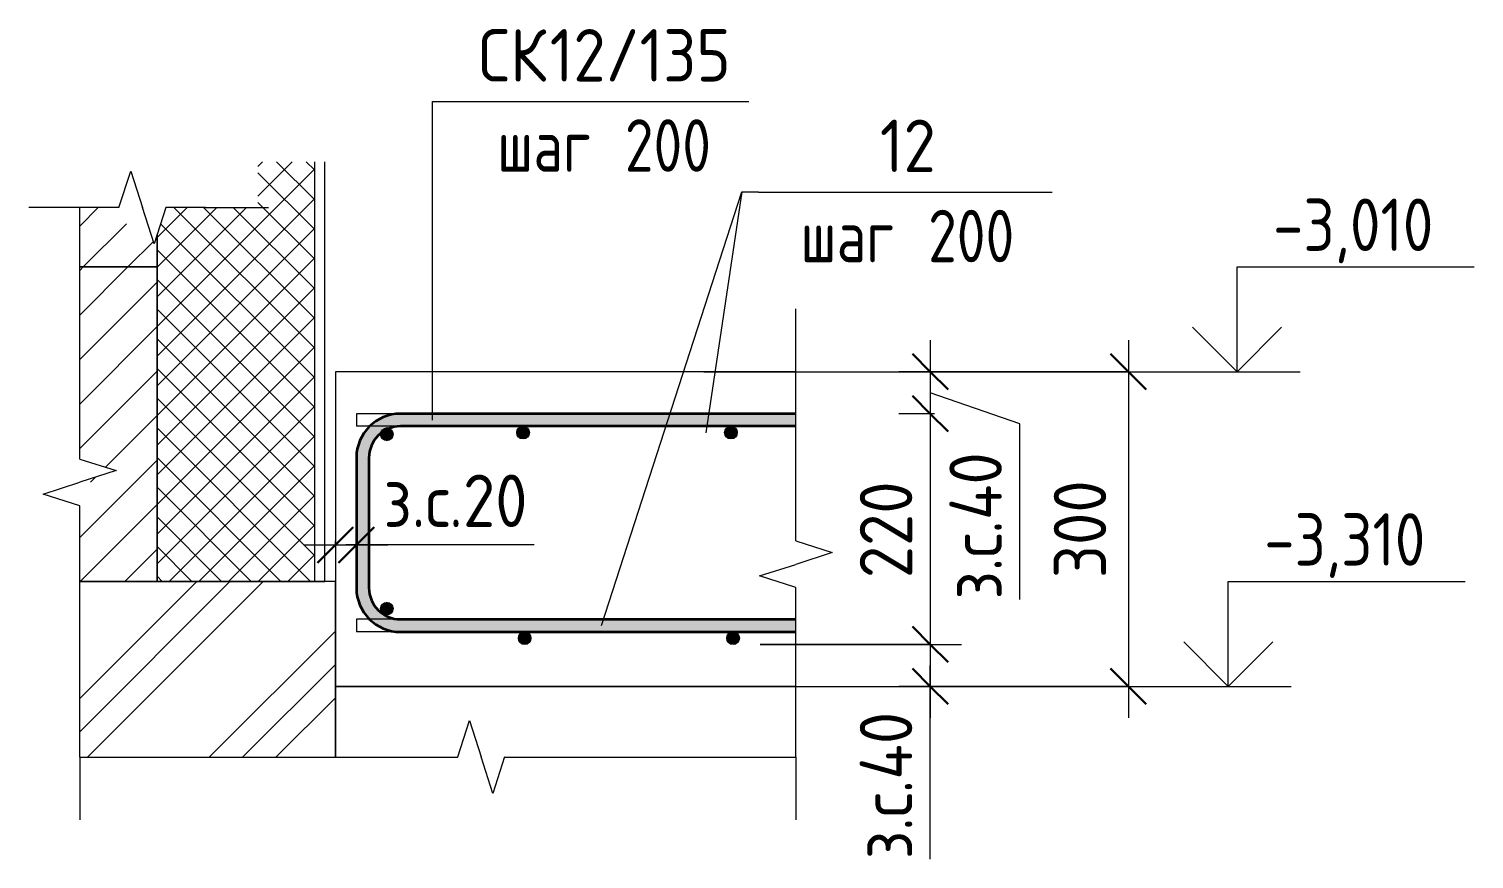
# Model space of a CAD drawing. Header units: millimetres. Extents: x 1059 to 21651, y -4238 to 7265.
# Drawn here: x 19587 to 20965, y -3475 to -2683 of the extents above; entities that cross this region are included whole.
import ezdxf

# ---------------------------------------------------------------- set-up
doc = ezdxf.new("R2010")
doc.units = ezdxf.units.MM
for name, color, linetype, lineweight in [('AA_Dim', 7, 'Continuous', 9), ('AA_Dim-20', 7, 'Continuous', 9), ('AA_Oformlenie', 7, 'Continuous', 9), ('AA_Vinoska', 7, 'Continuous', 9), ('AA_Visotnaya otmetka', 7, 'Continuous', 9), ('AF_Perekritie', 7, 'Continuous', 60), ('AF_Perekritie_Опалубка', 253, 'Continuous', 20), ('AF_Perekritie_Опалубка_Существующая', 253, 'Continuous', 20), ('AF_Stena', 7, 'Continuous', 60), ('AF_Stena_Опалубка_Существующая', 253, 'Continuous', 20), ('KR_Armatura', 7, 'Continuous', 20), ('KR_Armatura_Tonkie', 7, 'Continuous', 20), ('KR_Fundament', 7, 'Continuous', 20)]:
    doc.layers.add(name, color=color, linetype=linetype, lineweight=lineweight)
doc.styles.add('ISOCPEUR', font='isocpeur.TTF', dxfattribs={"width": 0.85, "height": 50})
doc.styles.add('ISOCPEUR_1', font='isocpeur.TTF', dxfattribs={"width": 0.9, "height": 50})
doc.styles.add('ISOCPEUR_2', font='isocpeur.TTF', dxfattribs={"width": 0.8, "height": 50})
doc.dimstyles.new('00_Точн_3_знака__прозр_', dxfattribs={"dimscale": 304.8, "dimtxt": 50.137748, "dimasz": 0.111549, "dimexe": 0.098425, "dimexo": 0.065617, "dimgap": 0.006562, "dimtad": 1, "dimdec": 3, "dimrnd": 0.001, "dimdsep": 46, "dimtxsty": 'ISOCPEUR_1', "dimblk1": 'OBLIQUE', "dimblk2": 'OBLIQUE', "dimsah": 1, "dimcen": 0.09, "dimdle": 0.098425, "dimazin": 0, "dimtfac": 1, "dimtdec": 4, "dimtix": 1, "dimtmove": 1, "dimatfit": 3, "dimfxl": 1, "dimtvp": 1, "dimtolj": 1, "dimtzin": 0, "dimlwd": 18, "dimlwe": 18, "dimarcsym": 2})
doc.dimstyles.new('00_Точн_3_знака__прозр__1', dxfattribs={"dimscale": 304.8, "dimtxt": 50.137748, "dimasz": 0.111549, "dimexe": 0.098425, "dimexo": 0.065617, "dimgap": 0.006562, "dimtad": 1, "dimdec": 3, "dimrnd": 0.001, "dimdsep": 46, "dimtxsty": 'ISOCPEUR_1', "dimblk1": 'OBLIQUE', "dimblk2": 'OBLIQUE', "dimsah": 1, "dimcen": 0.09, "dimdle": 0.098425, "dimazin": 0, "dimtfac": 1, "dimtdec": 4, "dimtix": 1, "dimtmove": 0, "dimatfit": 3, "dimfxl": 1, "dimtvp": 1, "dimtolj": 1, "dimtzin": 0, "dimlwd": 18, "dimlwe": 18, "dimarcsym": 2})
doc.dimstyles.new('01_Точн_3_знака__непрозр__1', dxfattribs={"dimscale": 304.8, "dimtxt": 50.137748, "dimasz": 0.111549, "dimexe": 0.098425, "dimexo": 0.065617, "dimgap": 0.019685, "dimtad": 1, "dimdec": 3, "dimrnd": 0.001, "dimdsep": 46, "dimtxsty": 'ISOCPEUR_1', "dimblk1": 'OBLIQUE', "dimblk2": 'OBLIQUE', "dimsah": 1, "dimcen": 0.09, "dimdle": 0.098425, "dimazin": 0, "dimtfac": 1, "dimtdec": 4, "dimtix": 1, "dimtmove": 0, "dimatfit": 3, "dimfxl": 1, "dimtvp": 1, "dimtfill": 1, "dimtolj": 1, "dimtzin": 0, "dimlwd": 18, "dimlwe": 18, "dimarcsym": 2})
pattern_1 = [(45, (18557.905, -300), (-21.2132, 21.2132), [])]

# ---------------------------------------------------------------- blocks, each defined once
blk = doc.blocks.new('011_ЛинияОбрыва _ЭлУзла_Линия_ - Тип 1-4061243-КР_РЗ_Арм_3')
at = {"layer": 'AA_Oformlenie'}
for p, q in [((4596.2, -3377.3), (4956.9, -3377.3)), ((5001.4, -3377.3), (5278.9, -3377.3))]:
    blk.add_line(p, q, dxfattribs=at)
blk = doc.blocks.new('011_ЛинияОбрыва _ЭлУзла_Линия_ - Тип 1-4061017-КР_РЗ_Арм_3')
at = {"layer": 'AA_Oformlenie'}
for p, q in [((5278.9, -3171.1), (5278.9, -3010)), ((5278.9, -3377.3), (5278.9, -3215.6))]:
    blk.add_line(p, q, dxfattribs=at)
blk = doc.blocks.new('011_ЛинияОбрыва _ЭлУзла_Линия_ - Тип 1-4061281-КР_РЗ_Арм_3')
at = {"layer": 'AA_Oformlenie'}
for p, q in [((4596.2, -2853.3), (4596.2, -3093.3)), ((4596.2, -3137.8), (4596.2, -3377.3))]:
    blk.add_line(p, q, dxfattribs=at)
blk = doc.blocks.new('011_ЛинияОбрыва _ЭлУзла_Линия_ - Тип 1-4061167-КР_РЗ_Арм_3')
at = {"layer": 'AA_Oformlenie'}
for p, q in [((4633.7, -2853.3), (4596.2, -2853.3)), ((4716.2, -2853.3), (4678.2, -2853.3))]:
    blk.add_line(p, q, dxfattribs=at)
blk = doc.blocks.new('042_М_Арматуры - Диам длина поз _ Шаг-2260295-КР_РЗ_Арм_3')
at = {"layer": 'AA_Vinoska'}
blk.add_line((4954.2, -2752.3), (5234.2, -2752.3), dxfattribs=at)
blk = doc.blocks.new('DIMBLOCK109-КР_РЗ_Арм_3')
at = {"layer": 'AA_Dim-20', "lineweight": 18}
for p, q in [((20635.4, -2980), (20635.4, -3340)), ((20635.4, -3010), (20444.4, -3010)), ((20448.4, -3010), (20665.4, -3010)), ((20635.4, -3310), (20444.4, -3310)), ((20448.4, -3310), (20665.4, -3310))]:
    blk.add_line(p, q, dxfattribs=at)
at = {"layer": 'AA_Dim-20', "lineweight": 30}
for p, q in [((20635.4, -3010), (20618.4, -2993)), ((20635.4, -3010), (20652.4, -3027)), ((20635.4, -3310), (20618.4, -3293)), ((20635.4, -3310), (20652.4, -3327))]:
    blk.add_line(p, q, dxfattribs=at)
at = {"layer": 'AA_Dim-20', "color": 0, "lineweight": 18, "insert": (20564.2, -3206.8), "char_height": 50, "width": 112.384, "attachment_point": 1, "rotation": 90, "line_spacing_factor": 1.135194, "style": 'ISOCPEUR_1', "bg_fill": 3, "box_fill_scale": 1.25, "bg_fill_color": 256, "bg_fill_true_color": 13158600, "bg_fill_transparency": 0}
blk.add_mtext('300', dxfattribs=at)
blk = doc.blocks.new('_Oblique')
at = {"color": 0, "linetype": 'ByBlock', "lineweight": -2}
blk.add_line((-0.5, -0.5), (0.5, 0.5), dxfattribs=at)
blk = doc.blocks.new('Высотные отметки - Стрелка вверх-400292-КР_РЗ_Арм_3')
at = {"layer": 'AA_Vinoska'}
for p, q in [((5699.7, -2910), (5925.7, -2910)), ((5699.7, -3010), (5699.7, -2910)), ((5699.7, -3010), (5657.2, -2967.6)), ((5699.7, -3010), (5742.1, -2967.6)), ((5639.7, -3010), (5759.7, -3010))]:
    blk.add_line(p, q, dxfattribs=at)
blk = doc.blocks.new('DIMBLOCK110-КР_РЗ_Арм_3')
at = {"layer": 'AA_Dim-20', "lineweight": 30}
for p, q in [((19879.3, -3175.1), (19896.3, -3158.1)), ((19899.3, -3175.1), (19916.3, -3158.1)), ((19879.3, -3175.1), (19862.3, -3192.1)), ((19899.3, -3175.1), (19882.3, -3192.1))]:
    blk.add_line(p, q, dxfattribs=at)
at = {"layer": 'AA_Dim-20', "lineweight": 18}
for p, q in [((19849.3, -3175.1), (19929.3, -3175.1)), ((19879.3, -3171.1), (19879.3, -3205.1)), ((19879.3, -3175.1), (19879.3, -3171.1)), ((19905.2, -3175.1), (19889.3, -3175.1)), ((19899.3, -3171.1), (19899.3, -3205.1)), ((19899.3, -3175.1), (19899.3, -3171.1)), ((20068.9, -3175.1), (19905.2, -3175.1))]:
    blk.add_line(p, q, dxfattribs=at)
at = {"layer": 'AA_Dim-20', "color": 0, "lineweight": 18, "insert": (19925.2, -3108), "char_height": 50, "width": 172.55, "attachment_point": 1, "line_spacing_factor": 1.135194, "style": 'ISOCPEUR_1'}
blk.add_mtext('з.с.20', dxfattribs=at)
blk = doc.blocks.new('DIMBLOCK111-КР_РЗ_Арм_3')
at = {"layer": 'AA_Dim-20', "lineweight": 18}
for p, q in [((20446.4, -2980), (20446.4, -3050)), ((20448.4, -3010), (20416.4, -3010)), ((20446.4, -3010), (20444.4, -3010)), ((20531.9, -3059.5), (20446.4, -3030)), ((20450.5, -3050), (20416.4, -3050)), ((20446.4, -3050), (20444.4, -3050)), ((20531.9, -3227.1), (20531.9, -3059.5))]:
    blk.add_line(p, q, dxfattribs=at)
at = {"layer": 'AA_Dim-20', "lineweight": 30}
for p, q in [((20446.4, -3010), (20429.4, -2993)), ((20446.4, -3010), (20463.4, -3027)), ((20446.4, -3050), (20429.4, -3033)), ((20446.4, -3050), (20463.4, -3067))]:
    blk.add_line(p, q, dxfattribs=at)
at = {"layer": 'AA_Dim-20', "color": 0, "lineweight": 18, "insert": (20464.7, -3227.1), "char_height": 50, "width": 177.09, "attachment_point": 1, "rotation": 90, "line_spacing_factor": 1.135194, "style": 'ISOCPEUR_1'}
blk.add_mtext('з.с.40', dxfattribs=at)
blk = doc.blocks.new('DIMBLOCK112-КР_РЗ_Арм_3')
at = {"layer": 'AA_Dim-20', "lineweight": 30}
for p, q in [((20446.4, -3050), (20429.4, -3033)), ((20446.4, -3050), (20463.4, -3067)), ((20446.4, -3270), (20429.4, -3253)), ((20446.4, -3270), (20463.4, -3287))]:
    blk.add_line(p, q, dxfattribs=at)
at = {"layer": 'AA_Dim-20', "lineweight": 18}
for p, q in [((20450.5, -3050), (20416.4, -3050)), ((20446.4, -3050), (20444.4, -3050)), ((20446.4, -3050), (20446.4, -3270)), ((20284.4, -3270), (20476.4, -3270)), ((20446.4, -3270), (20284.4, -3270))]:
    blk.add_line(p, q, dxfattribs=at)
at = {"layer": 'AA_Dim-20', "color": 0, "lineweight": 18, "insert": (20379.3, -3206.8), "char_height": 50, "width": 112.384, "attachment_point": 1, "rotation": 90, "line_spacing_factor": 1.135194, "style": 'ISOCPEUR_1'}
blk.add_mtext('220', dxfattribs=at)
blk = doc.blocks.new('DIMBLOCK113-КР_РЗ_Арм_3')
at = {"layer": 'AA_Dim-20', "lineweight": 30}
for p, q in [((20446.4, -3270), (20429.4, -3253)), ((20446.4, -3270), (20463.4, -3287)), ((20446.4, -3310), (20429.4, -3293)), ((20446.4, -3310), (20463.4, -3327))]:
    blk.add_line(p, q, dxfattribs=at)
at = {"layer": 'AA_Dim-20', "lineweight": 18}
for p, q in [((20284.4, -3270), (20476.4, -3270)), ((20446.4, -3270), (20284.4, -3270)), ((20446.4, -3270), (20446.4, -3340)), ((20446.4, -3307), (20446.4, -3290)), ((20448.4, -3310), (20416.4, -3310)), ((20446.4, -3310), (20444.4, -3310)), ((20446.4, -3474.6), (20446.4, -3307))]:
    blk.add_line(p, q, dxfattribs=at)
at = {"layer": 'AA_Dim-20', "color": 0, "lineweight": 18, "insert": (20379.3, -3474.6), "char_height": 50, "width": 177.09, "attachment_point": 1, "rotation": 90, "line_spacing_factor": 1.135194, "style": 'ISOCPEUR_1'}
blk.add_mtext('з.с.40', dxfattribs=at)

msp = doc.modelspace()

# ---------------------------------------------------------------- hatches: boundary and pattern name
at = {"layer": 'AF_Perekritie', "lineweight": 9}
h = msp.add_hatch(dxfattribs=at)
h.set_pattern_fill('FP_17', color=9, style=0, pattern_type=2)
h.set_pattern_definition(pattern_1)
h.paths.add_polyline_path([(19635.5084, -3210), (19709.3079, -3210), (19709.3079, -2910), (19635.5084, -2910), (19635.5084, -3093.2639), (19670.1494, -3104.2639), (19635.5084, -3115.2639), (19651.2095, -3115.2639), (19651.2095, -3137.7874), (19635.5084, -3137.7874), (19635.5084, -3203.4593)])
at = {"layer": 'AF_Stena', "lineweight": 9}
h = msp.add_hatch(dxfattribs=at)
h.set_pattern_fill('FP_18', color=9, style=0, pattern_type=2)
h.set_pattern_definition([(45, (18557.905, -300), (-14.14214, 14.14214), []), (135, (18557.905, -300), (-14.14214, -14.14214), [])])
h.paths.add_polyline_path([(19859.3079, -3210), (19859.3079, -2809.7902), (19805.5084, -2809.7902), (19805.5084, -2853.2778), (19717.5084, -2853.2778), (19709.3079, -2879.1028), (19709.3079, -3210)])
h = msp.add_hatch(dxfattribs=at)
h.set_pattern_fill('FP_17', color=9, style=0, pattern_type=2)
h.set_pattern_definition(pattern_1)
h.paths.add_polyline_path([(19695.5084, -2910), (19709.3079, -2910), (19709.3079, -2879.1028), (19706.5084, -2887.9188), (19695.5084, -2853.2778), (19695.5084, -2868.9789), (19672.9849, -2868.9789), (19672.9849, -2853.2778), (19635.5084, -2853.2778), (19635.5084, -2910)])
at = {"layer": 'KR_Armatura', "lineweight": 9}
h = msp.add_hatch(color=256, dxfattribs=at)
edge = h.paths.add_edge_path()
edge.add_arc((19928.3467, -3069.5836), 6, 0, 360)
for points in [[(19928.3467, -3075.5836), (19933.5428, -3072.5836), (19933.5428, -3066.5836), (19928.3467, -3063.5836), (19923.1505, -3066.5836), (19923.1505, -3072.5836)], [(20055.2644, -3073.1962), (20061.2644, -3073.1962), (20064.2644, -3068), (20061.2644, -3062.8038), (20055.2644, -3062.8038), (20052.2644, -3068)], [(20253.3948, -3073.1962), (20259.3948, -3073.1962), (20262.3948, -3068), (20259.3948, -3062.8038), (20253.3948, -3062.8038), (20250.3948, -3068)], [(19928.3467, -3241.8336), (19933.5428, -3238.8336), (19933.5428, -3232.8336), (19928.3467, -3229.8336), (19923.1505, -3232.8336), (19923.1505, -3238.8336)], [(20056.7426, -3269.1962), (20062.7426, -3269.1962), (20065.7426, -3264), (20062.7426, -3258.8038), (20056.7426, -3258.8038), (20053.7426, -3264)], [(20255.4383, -3269.1962), (20261.4383, -3269.1962), (20264.4383, -3264), (20261.4383, -3258.8038), (20255.4383, -3258.8038), (20252.4383, -3264)]]:
    msp.add_hatch(color=256, dxfattribs=at).paths.add_polyline_path(points)
h = msp.add_hatch(color=256, dxfattribs=at)
edge = h.paths.add_edge_path()
edge.add_arc((20058.2644, -3068), 6, 0, 360)
h = msp.add_hatch(color=256, dxfattribs=at)
edge = h.paths.add_edge_path()
edge.add_arc((20256.3948, -3068), 6, 0, 360)
h = msp.add_hatch(color=256, dxfattribs=at)
edge = h.paths.add_edge_path()
edge.add_arc((19928.3467, -3235.8336), 6, 0, 360)
h = msp.add_hatch(color=256, dxfattribs=at)
edge = h.paths.add_edge_path()
edge.add_arc((20059.7426, -3264), 6, 0, 360)
h = msp.add_hatch(color=256, dxfattribs=at)
edge = h.paths.add_edge_path()
edge.add_arc((20258.4383, -3264), 6, 0, 360)
at = {"layer": 'KR_Armatura_Tonkie'}
for color, points in [(10, [(19911.3079, -3092), (19912.3301, -3084.2354), (19915.3271, -3077), (19920.0946, -3070.7868), (19926.3079, -3066.0192), (19933.5433, -3063.0222), (19941.3079, -3062), (19941.3079, -3050), (19930.4375, -3051.4311), (19920.3079, -3055.6269), (19911.6094, -3062.3015), (19904.9348, -3071), (19900.739, -3081.1296), (19899.3079, -3092)]), (256, [(20005.8007, -3062), (20318.1603, -3062), (20318.1603, -3050), (19941.3079, -3050), (19941.3079, -3062)]), (10, [(19899.3079, -3216), (19911.3079, -3216), (19911.3079, -3092), (19899.3079, -3092), (19899.3079, -3125.0885)]), (10, [(19941.3079, -3258), (19941.3079, -3246), (19933.5433, -3244.9778), (19926.3079, -3241.9808), (19920.0946, -3237.2132), (19915.3271, -3231), (19912.3301, -3223.7646), (19911.3079, -3216), (19899.3079, -3216), (19900.739, -3226.8704), (19904.9348, -3237), (19911.6094, -3245.6985), (19920.3079, -3252.3731), (19930.4375, -3256.5689)]), (10, [(20005.8007, -3258), (20318.1603, -3258), (20318.1603, -3246), (19941.3079, -3246), (19941.3079, -3258)])]:
    msp.add_hatch(color=color, dxfattribs=at).paths.add_polyline_path(points)
at = {"layer": 'KR_Fundament', "lineweight": 9}
h = msp.add_hatch(dxfattribs=at)
h.set_pattern_fill('FP_16', color=256, style=0, pattern_type=2)
h.set_pattern_definition([(45, (18557.9, -300), (-89.8026, 89.8026), []), (45, (18589.65, -300), (0, 179.605), []), (45, (18526.15, -300), (0, 179.605), [])])
h.paths.add_polyline_path([(19879.3079, -3377.2501), (19879.3079, -3210), (19635.5084, -3210), (19635.5084, -3377.2501)])

# ---------------------------------------------------------------- linework, layer by layer
at = {"layer": 'AA_Vinoska'}
for p, q in [((19971.8705, -2752.2791), (19993.4754, -2752.2791)), ((19971.8705, -3056.1874), (19971.8705, -2752.2791)), ((19672.9849, -2853.2778), (19684.2467, -2818.6177)), ((19684.2467, -2818.6177), (19695.5084, -2853.2778)), ((20132.8972, -3251.8748), (20266.8127, -2838.5861)), ((20232.7878, -3068.221), (20267.0495, -2838.5861)), ((20266.8127, -2838.5861), (20282.623, -2838.5861)), ((20267.0495, -2838.5861), (20282.623, -2838.5861)), ((19635.5084, -2853.2778), (19587.1107, -2853.2778)), ((19706.5084, -2887.9188), (19695.5084, -2853.2778)), ((19717.5084, -2853.2778), (19706.5084, -2887.9188)), ((19755.5084, -2853.2778), (19815.5084, -2853.2778)), ((20318.1603, -3010), (20318.1603, -2950)), ((19635.5084, -3093.2639), (19670.1494, -3104.2639)), ((19670.1494, -3104.2639), (19635.5084, -3115.2639)), ((19600.8483, -3126.5257), (19635.5084, -3115.2639)), ((19635.5084, -3137.7874), (19600.8483, -3126.5257)), ((20318.1603, -3171.1016), (20352.8203, -3182.3633)), ((20352.8203, -3182.3633), (20318.1603, -3193.6251)), ((20283.5193, -3204.6251), (20318.1603, -3193.6251)), ((20318.1603, -3215.6251), (20283.5193, -3204.6251)), ((19996.1603, -3377.2501), (20007.1603, -3342.6091)), ((20007.1603, -3342.6091), (20018.1603, -3377.2501)), ((19635.5084, -3377.2501), (19635.5084, -3437.2501)), ((20029.422, -3411.9102), (20018.1603, -3377.2501)), ((20040.6837, -3377.2501), (20029.422, -3411.9102)), ((20318.1603, -3377.2501), (20318.1603, -3437.2501))]:
    msp.add_line(p, q, dxfattribs=at)
at = {"layer": 'AF_Perekritie_Опалубка'}
for p, q in [((20318.1603, -3310), (19879.3079, -3310)), ((19879.3079, -3310), (19879.3079, -3377.2501))]:
    msp.add_line(p, q, dxfattribs=at)
at = {"layer": 'AF_Perekritie_Опалубка_Существующая', "color": 254}
for p, q in [((19709.3079, -2910), (19635.5084, -2910)), ((19709.3079, -3210), (19709.3079, -2910)), ((19635.5084, -3210), (19709.3079, -3210))]:
    msp.add_line(p, q, dxfattribs=at)
at = {"layer": 'AF_Stena_Опалубка_Существующая', "color": 254}
for p, q in [((19859.3079, -2809.7902), (19859.3079, -3210)), ((19869.3079, -3210), (19869.3079, -2809.7902)), ((19709.3079, -2910), (19709.3079, -2879.1028)), ((19709.3079, -2879.1028), (19709.3079, -3210)), ((19635.5084, -2910), (19709.3079, -2910)), ((19709.3079, -3210), (19869.3079, -3210))]:
    msp.add_line(p, q, dxfattribs=at)
at = {"layer": 'KR_Armatura', "lineweight": 9}
for p, q in [((19928.3467, -3063.5836), (19923.1505, -3066.5836)), ((19923.1505, -3066.5836), (19923.1505, -3072.5836)), ((19923.1505, -3072.5836), (19928.3467, -3075.5836)), ((19933.5428, -3066.5836), (19928.3467, -3063.5836)), ((19928.3467, -3075.5836), (19933.5428, -3072.5836)), ((19933.5428, -3072.5836), (19933.5428, -3066.5836)), ((20055.2644, -3062.8038), (20052.2644, -3068)), ((20052.2644, -3068), (20055.2644, -3073.1962)), ((20061.2644, -3062.8038), (20055.2644, -3062.8038)), ((20064.2644, -3068), (20061.2644, -3062.8038)), ((20061.2644, -3073.1962), (20064.2644, -3068)), ((20253.3948, -3062.8038), (20250.3948, -3068)), ((20250.3948, -3068), (20253.3948, -3073.1962)), ((20259.3948, -3062.8038), (20253.3948, -3062.8038)), ((20262.3948, -3068), (20259.3948, -3062.8038)), ((20259.3948, -3073.1962), (20262.3948, -3068)), ((20055.2644, -3073.1962), (20061.2644, -3073.1962)), ((20253.3948, -3073.1962), (20259.3948, -3073.1962)), ((19928.3467, -3229.8336), (19923.1505, -3232.8336)), ((19923.1505, -3232.8336), (19923.1505, -3238.8336)), ((19933.5428, -3232.8336), (19928.3467, -3229.8336)), ((19933.5428, -3238.8336), (19933.5428, -3232.8336)), ((19923.1505, -3238.8336), (19928.3467, -3241.8336)), ((19928.3467, -3241.8336), (19933.5428, -3238.8336)), ((20056.7426, -3258.8038), (20053.7426, -3264)), ((20053.7426, -3264), (20056.7426, -3269.1962)), ((20062.7426, -3258.8038), (20056.7426, -3258.8038)), ((20065.7426, -3264), (20062.7426, -3258.8038)), ((20062.7426, -3269.1962), (20065.7426, -3264)), ((20255.4383, -3258.8038), (20252.4383, -3264)), ((20252.4383, -3264), (20255.4383, -3269.1962)), ((20261.4383, -3258.8038), (20255.4383, -3258.8038)), ((20264.4383, -3264), (20261.4383, -3258.8038)), ((20261.4383, -3269.1962), (20264.4383, -3264)), ((20056.7426, -3269.1962), (20062.7426, -3269.1962)), ((20255.4383, -3269.1962), (20261.4383, -3269.1962))]:
    msp.add_line(p, q, dxfattribs=at)
for centre in [(19928.3467, -3069.5836), (20058.2644, -3068), (20256.3948, -3068), (19928.3467, -3235.8336), (20059.7426, -3264), (20258.4383, -3264)]:
    msp.add_circle(centre, 6, dxfattribs=at)
at = {"layer": 'KR_Armatura_Tonkie'}
for p, q in [((20318.1603, -3050), (19899.3079, -3050)), ((19899.3079, -3050), (19899.3079, -3062)), ((20318.1603, -3062), (19899.3079, -3062)), ((20318.1603, -3246), (19899.3079, -3246)), ((19899.3079, -3246), (19899.3079, -3258)), ((20318.1603, -3258), (19899.3079, -3258))]:
    msp.add_line(p, q, dxfattribs=at)
at = {"layer": 'KR_Armatura_Tonkie', "lineweight": 35}
for p, q in [((20318.1603, -3050), (19941.3079, -3050)), ((20318.1603, -3062), (19941.3079, -3062)), ((19899.3079, -3092), (19899.3079, -3216)), ((19911.3079, -3092), (19911.3079, -3216)), ((19941.3079, -3246), (20318.1603, -3246)), ((19941.3079, -3258), (20318.1603, -3258))]:
    msp.add_line(p, q, dxfattribs=at)
for centre, radius, start, end in [((19941.3079, -3092), 42, 90, 180), ((19941.3079, -3092), 30, 90, 180), ((19941.3079, -3216), 42, 180, 270), ((19941.3079, -3216), 30, 180, 270)]:
    msp.add_arc(centre, radius, start, end, dxfattribs=at)
at = {"layer": 'KR_Fundament'}
for p, q in [((20318.1603, -3010), (19879.3079, -3010)), ((19879.3079, -3010), (19879.3079, -3310)), ((19879.3079, -3210), (19635.5084, -3210)), ((19879.3079, -3377.2501), (19879.3079, -3210)), ((19879.3079, -3310), (20318.1603, -3310))]:
    msp.add_line(p, q, dxfattribs=at)

# ---------------------------------------------------------------- block references
at = {"layer": 'AA_Oformlenie'}
for name in ['011_ЛинияОбрыва _ЭлУзла_Линия_ - Тип 1-4061281-КР_РЗ_Арм_3', '011_ЛинияОбрыва _ЭлУзла_Линия_ - Тип 1-4061167-КР_РЗ_Арм_3', '011_ЛинияОбрыва _ЭлУзла_Линия_ - Тип 1-4061017-КР_РЗ_Арм_3', '011_ЛинияОбрыва _ЭлУзла_Линия_ - Тип 1-4061243-КР_РЗ_Арм_3']:
    msp.add_blockref(name, (15039.3079, 0), dxfattribs=at)
at = {"layer": 'AA_Vinoska'}
for name, p in [('042_М_Арматуры - Диам длина поз _ Шаг-2260295-КР_РЗ_Арм_3', (15039.3079, 0)), ('042_М_Арматуры - Диам длина поз _ Шаг-2260295-КР_РЗ_Арм_3', (15328.4555, -86.3071)), ('Высотные отметки - Стрелка вверх-400292-КР_РЗ_Арм_3', (15039.3079, 0))]:
    msp.add_blockref(name, p, dxfattribs=at)

# ---------------------------------------------------------------- texts
at = {"layer": 'AA_Vinoska', "char_height": 50, "attachment_point": 1}
for s, insert, width, style in [('СК', (20015.7682, -2683.2741), 82.253137, 'ISOCPEUR_1'), ('12/135', (20083.6338, -2683.2741), 210.683475, 'ISOCPEUR_1'), (' 200', (20129.8165, -2769.2551), 133.4008, 'ISOCPEUR_2'), ('12', (20398.4258, -2769.5811), 66.379725, 'ISOCPEUR_1'), ('шаг', (20033.5082, -2769.2551), 116.7257, 'ISOCPEUR_2'), (' 200', (20418.9641, -2855.5622), 133.4008, 'ISOCPEUR_2'), ('шаг', (20322.6558, -2855.5622), 116.7257, 'ISOCPEUR_2')]:
    msp.add_mtext(s, dxfattribs=dict(at, insert=insert, width=width, style=style))
at = {"layer": 'AA_Visotnaya otmetka', "char_height": 50, "width": 181.691784, "attachment_point": 1, "line_spacing_factor": 1.135194, "style": 'ISOCPEUR'}
for s, insert in [('-3,010', (20773.2593, -2844.8641)), ('-3,310', (20764.8342, -3144.8641))]:
    msp.add_mtext(s, dxfattribs=dict(at, insert=insert))

# ---------------------------------------------------------------- dimensions: what is measured, and where the dimension line sits
at = {"layer": 'AA_Dim', "lineweight": 18}
dim = msp.add_linear_dim(base=(20635.35, -3310), p1=(20428.351, -3010), p2=(20428.351, -3310), angle=90, dimstyle='01_Точн_3_знака__непрозр__1', override={"dimpost": '<>', "dimfxl": 300}, dxfattribs=at)
dim.commit()
dim.dimension.update_dxf_attribs({"geometry": 'DIMBLOCK109-КР_РЗ_Арм_3', "text_midpoint": (20604.35, -3160)})
dim = msp.add_linear_dim(base=(19899.3079, -3175.1132), p1=(19879.3079, -3151.0716), p2=(19899.3079, -3151.0716), dimstyle='00_Точн_3_знака__прозр_', override={"dimpost": 'з.с.<>', "dimfxl": 20}, dxfattribs=at)
dim.commit()
dim.dimension.update_dxf_attribs({"geometry": 'DIMBLOCK110-КР_РЗ_Арм_3', "text_midpoint": (20011.4293, -3141.3106), "dimtype": 160})

# ---------------------------------------------------------------- next in the draw order: linework, layer by layer
at = {"layer": 'AA_Visotnaya otmetka'}
for p, q in [((20230.5079, -3010), (20467.4799, -3010)), ((20467.4799, -3010), (20738.9642, -3010)), ((20283.4685, -3310), (20560.3156, -3310)), ((20560.3156, -3310), (20730.5391, -3310))]:
    msp.add_line(p, q, dxfattribs=at)

# ---------------------------------------------------------------- next in the draw order: block references
msp.add_blockref('Высотные отметки - Стрелка вверх-400292-КР_РЗ_Арм_3', (15030.8828, -300), dxfattribs=at)

# ---------------------------------------------------------------- next in the draw order: dimensions: what is measured, and where the dimension line sits
at = {"layer": 'AA_Dim', "lineweight": 18}
for base, p1, p2, override, picture, middle in [((20446.4162, -3050), (20428.351, -3010), (20470.4578, -3050), {"dimpost": 'з.с.<>', "dimfxl": 58.077396}, 'DIMBLOCK111-КР_РЗ_Арм_3', (20498.0652, -3138.5241)), ((20446.4162, -3310), (20264.4383, -3270), (20428.351, -3310), {"dimpost": 'з.с.<>', "dimfxl": 168.722783}, 'DIMBLOCK113-КР_РЗ_Арм_3', (20412.6136, -3386.0499))]:
    dim = msp.add_linear_dim(base=base, p1=p1, p2=p2, angle=90, dimstyle='00_Точн_3_знака__прозр_', override=override, dxfattribs=at)
    dim.commit()
    dim.dimension.update_dxf_attribs({"geometry": picture, "text_midpoint": middle, "dimtype": 160, "text_rotation": 90})
dim = msp.add_linear_dim(base=(20446.4162, -3270), p1=(20470.4578, -3050), p2=(20264.4383, -3270), angle=90, dimstyle='00_Точн_3_знака__прозр__1', override={"dimpost": '<>', "dimfxl": 301.40346}, dxfattribs=at)
dim.commit()
dim.dimension.update_dxf_attribs({"geometry": 'DIMBLOCK112-КР_РЗ_Арм_3', "text_midpoint": (20419.4162, -3160)})

doc.saveas('drawing.dxf')
